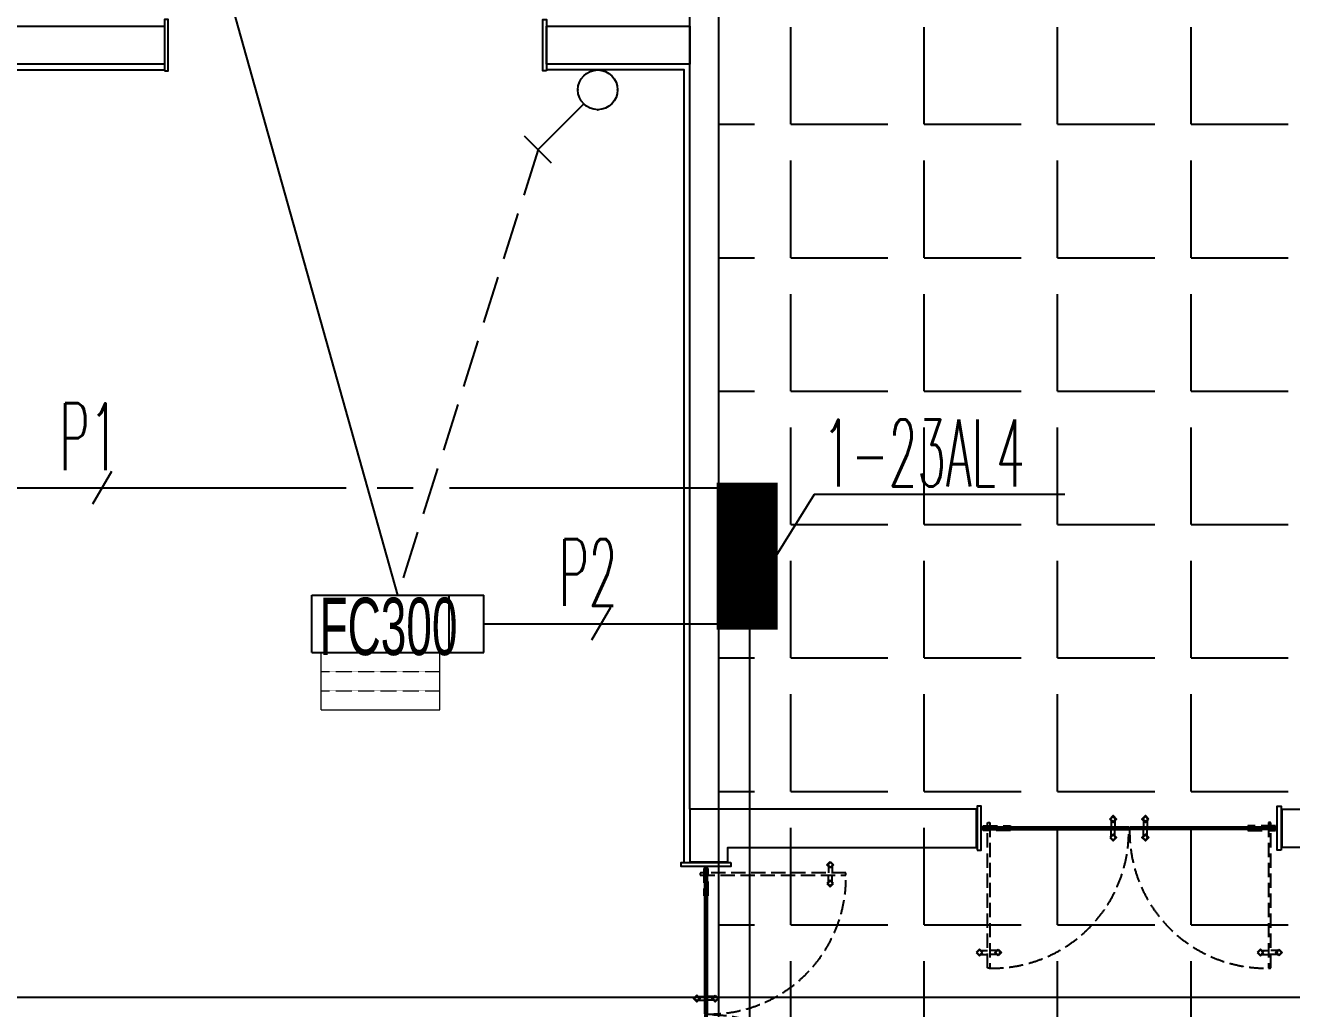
# Model space of a CAD drawing. Extents: x -284868 to 304789, y -137694 to 137894.
# Drawn here: x -67635 to -61006, y 7063 to 12211 of the extents above; entities that cross this region are included whole.
import ezdxf
from ezdxf.enums import TextEntityAlignment as Align

# ---------------------------------------------------------------- set-up
doc = ezdxf.new("R2010")
doc.units = 0
doc.linetypes.add('DASH', pattern=[0.35, 0.25, -0.1])
doc.linetypes.add('DOTE', pattern=[2.42, 2, -0.2, 0.02, -0.2])
doc.layers.get('0').update_dxf_attribs({"linetype": 'CONTINUOUS'})
for name, color, linetype in [('0-墙', 4, 'CONTINUOUS'), ('0-非设计区域', 251, 'CONTINUOUS'), ('CABLETRAY', 4, 'CONTINUOUS'), ('E-FIRE-CIRC', 120, 'CONTINUOUS'), ('EQUIP-照明', 3, 'CONTINUOUS'), ('EQUIP-箱柜', 3, 'CONTINUOUS'), ('M-EQ-AC', 1, 'CONTINUOUS'), ('P-完成面', 42, 'CONTINUOUS'), ('P-门扇', 6, 'CONTINUOUS'), ('TEXT_照明_回路标注', 41, 'CONTINUOUS'), ('WIRE-广播线', 220, 'DOTE'), ('WIRE-照明', 130, 'CONTINUOUS')]:
    doc.layers.add(name, color=color, linetype=linetype)
doc.layers.add('M-D-AC-DF', color=2, linetype='CONTINUOUS', lineweight=20)
doc.styles.add('_TEL_DIM', font='SIMPLEX', dxfattribs={"width": 0.8, "height": 3.5, "bigfont": 'HZTXT'})
doc.styles.add('HZ_e', font='simplex.shx', dxfattribs={"width": 0.8, "bigfont": 'hztxt.shx'})
doc.styles.add('L1', font='haiwenrs.shx', dxfattribs={"width": 0.7, "bigfont": 'haiwenhz.shx'})
doc.styles.get("Standard").update_dxf_attribs({"font": 'GBENOR', "bigfont": 'GBCBIG'})

# ---------------------------------------------------------------- blocks, each defined once
blk = doc.blocks.new('A$C7B347943')
at = {"layer": 'P-门扇', "color": 251, "linetype": 'DASH', "ltscale": 300}
for p, q in [((-9.9, 0), (9.9, 0)), ((0, -9.9), (0, 9.9))]:
    blk.add_line(p, q, dxfattribs=at)
blk.add_lwpolyline([(114, -12), (114, 12), (-30, 12), (-30, -12)], close=True, dxfattribs=at)
at = {"layer": 'P-门扇', "color": 6, "linetype": 'DASH', "ltscale": 300}
blk.add_circle((0, 0), 6, dxfattribs=at)
blk = doc.blocks.new('A$C21f4e1ae')
at = {"layer": 'P-门扇', "color": 251, "linetype": 'DASH', "ltscale": 300}
for p, q in [((-775.5, 1), (-775.5, -34)), ((-755.5, 1), (-755.5, -34)), ((-775.5, -81), (-775.5, -46)), ((-755.5, -81), (-755.5, -46)), ((-775.5, -1469), (-775.5, -1504)), ((-775.5, -1551), (-775.5, -1516)), ((-755.5, -1469), (-755.5, -1504)), ((-755.5, -1551), (-755.5, -1516))]:
    blk.add_line(p, q, dxfattribs=at)
at = {"layer": 'P-门扇', "color": 8}
for p, q in [((-120, -10), (-120, -772.5)), ((-110, -10), (-110, -772.5)), ((-120, -1540), (-120, -777.5)), ((-110, -1540), (-110, -777.5))]:
    blk.add_line(p, q, dxfattribs=at)
at = {"layer": 'P-门扇', "color": 251}
for p, q in [((-156, -680.5), (-121, -680.5)), ((-156, -700.5), (-121, -700.5)), ((-74, -680.5), (-109, -680.5)), ((-74, -700.5), (-109, -700.5)), ((-156, -849.5), (-121, -849.5)), ((-74, -849.5), (-109, -849.5)), ((-156, -869.5), (-121, -869.5)), ((-74, -869.5), (-109, -869.5))]:
    blk.add_line(p, q, dxfattribs=at)
at = {"layer": 'P-门扇', "color": 251, "linetype": 'DASH', "ltscale": 300}
for points in [[(-748, 8.5), (-765.5, 26), (-783, 8.5), (-765.5, -9)], [(-752.2, 8.5), (-765.5, 21.8), (-778.8, 8.5), (-765.5, -4.8)], [(-847.5, -35), (-846.5, -34), (-86, -34), (-85, -35), (-85, -45), (-86, -46), (-846.5, -46), (-847.5, -45)], [(-748, -88.5), (-765.5, -106), (-783, -88.5), (-765.5, -71)], [(-752.2, -88.5), (-765.5, -101.8), (-778.8, -88.5), (-765.5, -75.2)], [(-748, -1461.5), (-765.5, -1444), (-783, -1461.5), (-765.5, -1479)], [(-752.2, -1461.5), (-765.5, -1448.2), (-778.8, -1461.5), (-765.5, -1474.8)], [(-847.5, -1515), (-846.5, -1516), (-86, -1516), (-85, -1515), (-85, -1505), (-86, -1504), (-846.5, -1504), (-847.5, -1505)], [(-748, -1558.5), (-765.5, -1576), (-783, -1558.5), (-765.5, -1541)], [(-752.2, -1558.5), (-765.5, -1571.8), (-778.8, -1558.5), (-765.5, -1545.2)]]:
    blk.add_lwpolyline(points, close=True, dxfattribs=at)
at = {"layer": 'P-门扇'}
for points in [[(-110, -772.5), (-109, -771.5), (-109, -11), (-110, -10), (-120, -10), (-121, -11), (-121, -771.5), (-120, -772.5)], [(-110, -777.5), (-109, -778.5), (-109, -1539), (-110, -1540), (-120, -1540), (-121, -1539), (-121, -778.5), (-120, -777.5)]]:
    blk.add_lwpolyline(points, close=True, dxfattribs=at)
at = {"layer": 'P-门扇', "color": 251}
for points in [[(-163.5, -673), (-181, -690.5), (-163.5, -708), (-146, -690.5)], [(-163.5, -677.2), (-176.8, -690.5), (-163.5, -703.8), (-150.2, -690.5)], [(-66.5, -673), (-49, -690.5), (-66.5, -708), (-84, -690.5)], [(-66.5, -677.2), (-53.2, -690.5), (-66.5, -703.8), (-79.8, -690.5)], [(-163.5, -877), (-181, -859.5), (-163.5, -842), (-146, -859.5)], [(-163.5, -872.8), (-176.8, -859.5), (-163.5, -846.2), (-150.2, -859.5)], [(-66.5, -877), (-49, -859.5), (-66.5, -842), (-84, -859.5)], [(-66.5, -872.8), (-53.2, -859.5), (-66.5, -846.2), (-79.8, -859.5)]]:
    blk.add_lwpolyline(points, close=True, dxfattribs=at)
at = {"layer": 'P-门扇', "color": 251, "linetype": 'DASH', "ltscale": 300}
for centre, start, end in [((-133.7, -58.7), 178.68099, 271.31901), ((-133.7, -1491.3), 88.68099, 181.31901)]:
    blk.add_arc(centre, 714, start, end, dxfattribs=at)
at = {"layer": 'P-门扇', "extrusion": (0, 0, -1), "zscale": -1, "rotation": 270}
blk.add_blockref('A$C7B347943', (115, -40), dxfattribs=at)
at = {"layer": 'P-门扇', "rotation": 90.00000000000003}
blk.add_blockref('A$C7B347943', (-115, -1510), dxfattribs=at)
blk = doc.blocks.new('A$C2652ee14')
at = {"layer": 'P-完成面'}
for p, q in [((-200, 1600), (-200, 1595)), ((0, 1600), (0, 1595)), ((-200, 0), (-200, 5)), ((0, 0), (0, 5))]:
    blk.add_line(p, q, dxfattribs=at)
for points in [[(-215, 1595), (-215, 1575), (15, 1575), (15, 1595)], [(-215, 5), (-215, 25), (15, 25), (15, 5)]]:
    blk.add_lwpolyline(points, close=True, dxfattribs=at)
blk = doc.blocks.new('*X428')
at = {"color": 0}
for p, q in [((-250, 32.8), (-82.8, 200)), ((-250, 68.2), (-118.2, 200)), ((-250, 103.6), (-153.6, 200)), ((-250, 138.9), (-188.9, 200)), ((-250, 174.3), (-224.3, 200)), ((-247.5, 0), (-47.5, 200)), ((-212.1, 0), (-12.1, 200)), ((-176.8, 0), (23.2, 200)), ((-141.4, 0), (58.6, 200)), ((-106.1, 0), (93.9, 200)), ((-70.7, 0), (129.3, 200)), ((-35.4, 0), (164.6, 200)), ((0, 0), (200, 200)), ((35.4, 0), (235.4, 200)), ((70.7, 0), (250, 179.3)), ((106.1, 0), (250, 143.9)), ((141.4, 0), (250, 108.6)), ((176.8, 0), (250, 73.2)), ((212.1, 0), (250, 37.9)), ((247.5, 0), (250, 2.5))]:
    blk.add_line(p, q, dxfattribs=at)
blk = doc.blocks.new('$equip$00002943')
for p, q in [((-0.75, 0.6), (-0.75, 0)), ((0.75, 0.6), (-0.75, 0.6)), ((0.75, 0), (0.75, 0.6)), ((-0.75, 0), (0.75, 0))]:
    blk.add_line(p, q)
for points, const_width in [([(-0.75, 0.3), (0.75, 0.3)], 0.6), ([(-0.75, 0.6), (-0.75, 0), (0.75, 0), (0.75, 0.6), (-0.75, 0.6), (-0.75, 0)], 0.04)]:
    blk.add_lwpolyline(points, dxfattribs=dict(const_width=const_width))
for p in [(0, 0.6), (-0.75, 0.3), (0.75, 0.3), (0, 0)]:
    blk.add_point(p)
at = {"xscale": 0.0030000000006112, "yscale": 0.0030000000006112, "zscale": 0.0030000000006112}
blk.add_blockref('*X428', (0, 0), dxfattribs=at)
at = {"color": 7, "style": '_TEL_DIM', "flags": 1}
for tag in ['A', 'REMARK']:
    blk.add_attdef(tag, text='', height=0.00002, dxfattribs=at).set_placement((0, 0), align=Align.MIDDLE_CENTER)
blk = doc.blocks.new('A$C4DBE3E00')
at = {"layer": 'CABLETRAY'}
blk.add_line((-7123, 18515.9), (8943, 18515.9), dxfattribs=at)
blk = doc.blocks.new('fc300')
at = {"layer": 'M-D-AC-DF'}
for p, q in [((116933.2, -1223792.2), (116933.2, -1223492.2)), ((117553.2, -1223792.2), (117553.2, -1223492.2)), ((116933.2, -1223792.2), (117553.2, -1223792.2))]:
    blk.add_line(p, q, dxfattribs=at)
at = {"layer": 'M-D-AC-DF', "linetype": 'DASH'}
for p, q in [((116933.2, -1223592.2), (117553.2, -1223592.2)), ((116933.2, -1223692.2), (117553.2, -1223692.2))]:
    blk.add_line(p, q, dxfattribs=at)
at = {"layer": 'M-EQ-AC'}
for p, q in [((116883.2, -1223192.2), (117783.2, -1223192.2)), ((116883.2, -1223492.2), (116883.2, -1223192.2)), ((117603.2, -1223492.2), (117603.2, -1223192.2)), ((117783.2, -1223492.2), (117783.2, -1223192.2)), ((116883.2, -1223492.2), (117783.2, -1223492.2))]:
    blk.add_line(p, q, dxfattribs=at)
at = {"layer": 'M-EQ-AC', "color": 3, "style": 'L1', "width": 0.6}
blk.add_text('FC300', height=300, dxfattribs=at).set_placement((116923.6, -1223505.7))
blk = doc.blocks.new('A$C24667FCE')
at = {"layer": 'M-EQ-AC'}
blk.add_blockref('fc300', (-130561.9, 1244112.6), dxfattribs=at)
blk = doc.blocks.new('$equip$00002327')
for p, q in [((0.484, 0.975), (0.766, 0.692)), ((0.147, 0.356), (0.625, 0.833))]:
    blk.add_line(p, q)
blk.add_circle((0, 0.208), 0.208)
for p in [(0, 0.417), (-0.208, 0.208), (0.208, 0.208), (0, 0)]:
    blk.add_point(p)
at = {"color": 7, "flags": 1}
blk.add_attdef('A', text='', height=0.00002, dxfattribs=at).set_placement((0, 0), align=Align.MIDDLE_CENTER)

msp = doc.modelspace()

# ---------------------------------------------------------------- hatches: boundary and pattern name
at = {"layer": '0-非设计区域', "ltscale": 3}
h = msp.add_hatch(dxfattribs=at)
h.set_pattern_fill('ANGLE', color=256, scale=100)
h.set_pattern_definition([(0, (-492507.45, 452446.1), (0, 698.5), [508, -190.5]), (90, (-492507.45, 452446.1), (-698.5, 4e-14), [508, -190.5])])
h.paths.add_polyline_path([(-66206.6, 19007.8), (-66206.6, 16857.3), (-64006.6, 16857.3), (-64006.6, 6107.3), (-52456.6, 6107.3), (-52456.6, -11492.7), (-50656.6, -11492.7), (-50656.6, -1140.1), (-41206.1, -1140.1), (-41206.1, 19007.8)])

# ---------------------------------------------------------------- linework, layer by layer
at = {"layer": '0-墙', "ltscale": 3}
for points in [[(-66206.6, 16857.3), (-64006.6, 16857.3), (-64006.6, 8107.3), (-64156.6, 8107.3), (-64156.6, 16707.3), (-66206.6, 16707.3), (-66206.6, 16857.3)], [(-64156.6, 8107.3), (-64156.6, 7832.3), (-63956.6, 7832.3), (-63956.6, 7907.3), (-62656.6, 7907.3), (-62656.6, 8107.3), (-64156.6, 8107.3)], [(-49956.6, 859.9), (-50656.6, 859.9), (-50656.6, 7907.3), (-61056.6, 7907.3), (-61056.6, 8107.3), (-50456.6, 8107.3), (-50456.6, 1059.9), (-49756.6, 1059.9), (-49756.6, 659.9), (-49956.6, 659.9), (-49956.6, 859.9)]]:
    msp.add_lwpolyline(points, dxfattribs=at)
for points in [[(-77256.6, 12207.3), (-66906.6, 12207.3), (-66906.6, 12007.3), (-77256.6, 12007.3)], [(-64906.6, 12207.3), (-64156.6, 12207.3), (-64156.6, 12007.3), (-64906.6, 12007.3)]]:
    msp.add_lwpolyline(points, close=True, dxfattribs=at)
at = {"layer": '0-非设计区域', "ltscale": 3}
msp.add_lwpolyline([(-66206.6, 19007.8), (-66206.6, 16857.3), (-64006.6, 16857.3), (-64006.6, 6107.3), (-52456.6, 6107.3), (-52456.6, -11492.7), (-50656.6, -11492.7), (-50656.6, -1140.1), (-41206.1, -1140.1), (-41206.1, 19007.8)], close=True, dxfattribs=at)
at = {"layer": 'E-FIRE-CIRC'}
for points in [[(-67886.6, 9789), (-65955.4, 9789)], [(-65793.5, 9789), (-65605, 9789)], [(-65414.1, 9789), (-64006.6, 9789)]]:
    msp.add_lwpolyline(points, dxfattribs=at)
at = {"layer": 'P-完成面'}
for p, q in [((-64156.6, 7832.3), (-64156.6, 7827.3)), ((-63956.6, 7832.3), (-63956.6, 7827.3))]:
    msp.add_line(p, q, dxfattribs=at)
for points in [[(-66906.6, 11972.3), (-66886.6, 11972.3), (-66886.6, 12242.3), (-66906.6, 12242.3)], [(-64906.6, 11972.3), (-64926.6, 11972.3), (-64926.6, 12242.3), (-64906.6, 12242.3)], [(-63941.6, 7827.3), (-63941.6, 7807.3), (-64201.6, 7807.3), (-64201.6, 7827.3)]]:
    msp.add_lwpolyline(points, close=True, dxfattribs=at)
for points in [[(-67686.6, 12007.3), (-67686.6, 11977.3), (-66906.6, 11977.3)], [(-64186.6, 7827.3), (-64186.6, 11977.3), (-64906.6, 11977.3)]]:
    msp.add_lwpolyline(points, dxfattribs=at)
at = {"layer": 'TEXT_照明_回路标注'}
for p, q in [((-67183.4, 9874.6), (-67283.5, 9703.4)), ((-63505, 9754.4), (-63706.6, 9431.4)), ((-62193.8, 9754.4), (-63505, 9754.4)), ((-64571, 9163.3), (-64671, 8992.1))]:
    msp.add_line(p, q, dxfattribs=at)
at = {"layer": 'WIRE-照明'}
for points in [[(-65685.4, 9227.7), (-67138.3, 14406.4)], [(-65235.4, 9077.7), (-64006.6, 9077.7)], [(-63843.7, 9056.4), (-63843.7, 6973.3)]]:
    msp.add_lwpolyline(points, dxfattribs=at)
at = {"layer": 'WIRE-照明', "color": 6, "linetype": 'DASH', "ltscale": 1000}
msp.add_lwpolyline([(-64950.9, 11560.6), (-65685.4, 9227.7)], dxfattribs=at)

# ---------------------------------------------------------------- block references
at = {"layer": 'EQUIP-照明', "xscale": 500, "yscale": 500, "zscale": 500, "rotation": 180}
msp.add_blockref('$equip$00002327', (-64638.4, 11977.3), dxfattribs=at)
at = {"layer": 'EQUIP-箱柜', "xscale": 500, "yscale": 500, "zscale": 500, "rotation": 270}
msp.add_blockref('$equip$00002943', (-64006.6, 9431.4), dxfattribs=at)
at = {"layer": 'P-完成面', "ltscale": 3, "rotation": 90}
msp.add_blockref('A$C2652ee14', (-61056.6, 8107.3), dxfattribs=at)
at = {"layer": 'P-门扇', "color": 1, "ltscale": 3}
for p, rotation in [((-62631.6, 8122.3), 90), ((-64186.6, 6257.3), 180)]:
    msp.add_blockref('A$C21f4e1ae', p, dxfattribs=dict(at, rotation=rotation))
at = {"layer": 'WIRE-广播线'}
msp.add_blockref('A$C24667FCE', (-52456.6, -11692.7), dxfattribs=at)
at = {"layer": 'WIRE-照明'}
msp.add_blockref('A$C4DBE3E00', (-60956.6, -11392.7), dxfattribs=at)

# ---------------------------------------------------------------- texts
at = {"layer": 'TEXT_照明_回路标注', "style": 'HZ_e', "width": 0.5}
for s, p in [('P1', (-67455.6, 9882.7, 0.1)), ('1-23AL4', (-63460.8, 9797.3, 0.1)), ('P2', (-64843.1, 9171.3, 0.1))]:
    msp.add_text(s, height=350, dxfattribs=at).set_placement(p)

doc.saveas('drawing.dxf')
